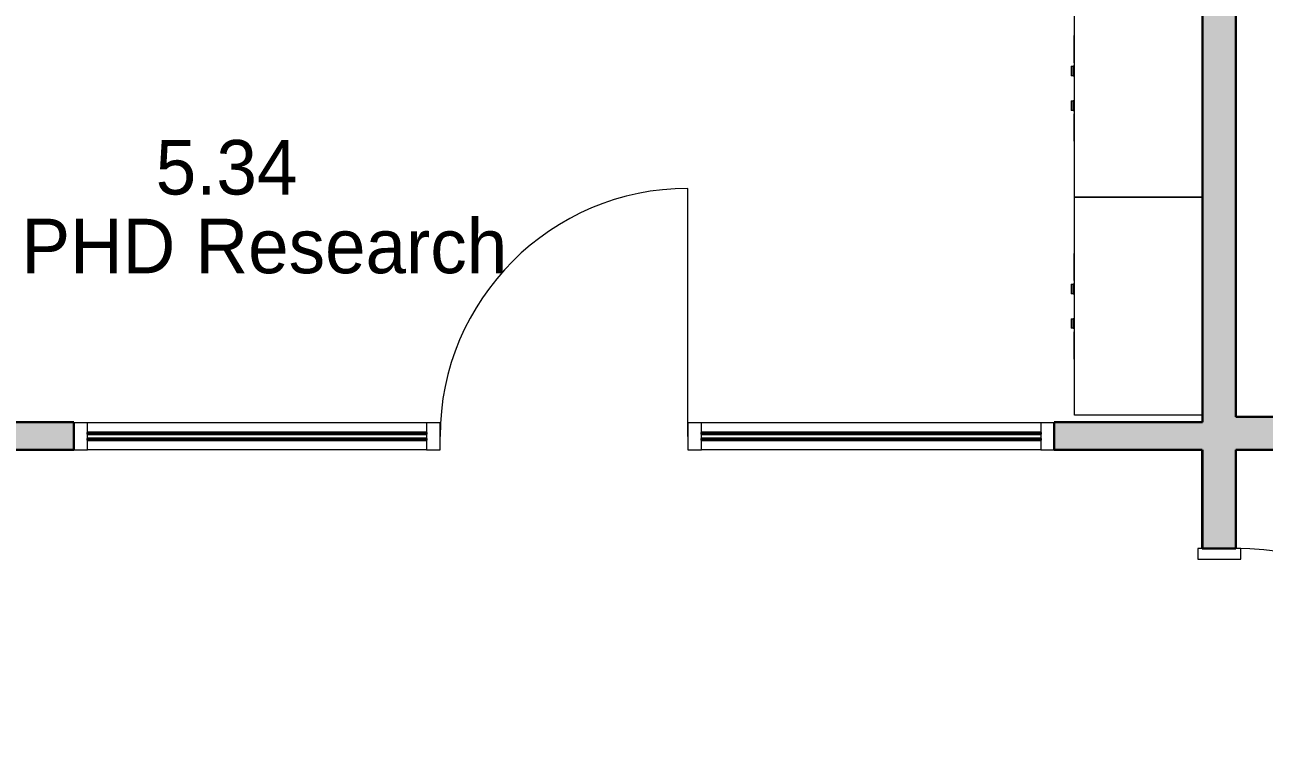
# Model space of a CAD drawing. Header units: millimetres. Extents: x 155927 to 326028, y -36033 to 97293.
# Drawn here: x 199801 to 204352, y 27283 to 29968 of the extents above; entities that cross this region are included whole.
import ezdxf

# ---------------------------------------------------------------- set-up
doc = ezdxf.new("R2010")
doc.units = ezdxf.units.MM
doc.header["$MEASUREMENT"] = 0
for name, color, linetype, lineweight in [('A-AREA-IDEN', 7, 'CONTINUOUS', 9), ('A-DOOR', 4, 'CONTINUOUS', 9), ('A-DOOR-FRAM', 4, 'CONTINUOUS', 18), ('A-GLAZ-CURT', 7, 'CONTINUOUS', 9), ('A-GLAZ-CWMG', 7, 'CONTINUOUS', 9), ('A-WALL-PATT', 7, 'CONTINUOUS', 9), ('I-FURN', 8, 'CONTINUOUS', 9), ('I-WALL', 7, 'CONTINUOUS', 9)]:
    doc.layers.add(name, color=color, linetype=linetype, lineweight=lineweight)
doc.styles.add('Century Gothic', font='GOTHIC.TTF', dxfattribs={"height": 200})

msp = doc.modelspace()

# ---------------------------------------------------------------- hatches: boundary and pattern name
at = {"layer": 'A-GLAZ-CURT'}
h = msp.add_hatch(color=256, dxfattribs=at)
h.paths.add_polyline_path([(200069.1, 28471.6), (200030.8, 28471.6), (200030.8, 28465.6), (200880.8, 28465.6), (200880.8, 28471.6), (200675.7, 28471.6)], flags=0)
h.paths.add_polyline_path([(200880.8, 28449.6), (200030.8, 28449.6), (200030.8, 28443.6), (200880.8, 28443.6)], flags=0)
h = msp.add_hatch(color=256, dxfattribs=at)
h.paths.add_polyline_path([(201275.8, 28443.6), (201275.8, 28449.6), (200880.8, 28449.6), (200880.8, 28443.6), (201154, 28443.6)], flags=0)
h.paths.add_polyline_path([(201154, 28465.6), (201275.8, 28465.6), (201275.8, 28471.6), (200880.8, 28471.6), (200880.8, 28465.6)], flags=0)
h = msp.add_hatch(color=256, dxfattribs=at)
h.paths.add_polyline_path([(203530.8, 28443.6), (203530.8, 28449.6), (202285.8, 28449.6), (202285.8, 28443.6)], flags=0)
h.paths.add_polyline_path([(203530.8, 28465.6), (203530.8, 28471.6), (202285.8, 28471.6), (202285.8, 28465.6)], flags=0)
at = {"layer": 'A-WALL-PATT'}
h = msp.add_hatch(color=256, dxfattribs=at)
h.paths.add_polyline_path([(204125.4, 28407.6), (204247.4, 28407.6), (204247.4, 33185.6), (204125.4, 33185.6), (204125.4, 28427.3)], flags=0)
h.paths.add_polyline_path([(204247.4, 34095.6), (204247.4, 34245.6), (204125.4, 34245.6), (204125.4, 34095.6)], flags=0)
h = msp.add_hatch(color=256, dxfattribs=at)
h.paths.add_polyline_path([(204125.4, 28407.6), (204125.4, 28509.6), (203580.8, 28509.6), (203580.8, 28407.6), (204123.4, 28407.6)], flags=0)
h.paths.add_polyline_path([(199980.8, 28407.6), (199980.8, 28509.6), (197983.3, 28509.6), (197983.3, 28407.6), (198727.6, 28407.6)], flags=0)
msp.add_hatch(color=256, dxfattribs=at).paths.add_polyline_path([(205351.2, 28407.6), (205351.2, 28529.6), (204247.4, 28529.6), (204247.4, 28407.6), (204793.4, 28407.6)], flags=0)
h = msp.add_hatch(color=256, dxfattribs=at)
h.paths.add_polyline_path([(204125.4, 26907.6), (204247.4, 26907.6), (204247.4, 27036.4), (204125.4, 27036.4)], flags=0)
h.paths.add_polyline_path([(204186.9, 28046.4), (204247.4, 28046.4), (204247.4, 28407.6), (204125.4, 28407.6), (204125.4, 28046.4)], flags=0)

# ---------------------------------------------------------------- linework, layer by layer
at = {"layer": 'A-DOOR', "lineweight": 20}
msp.add_line((202235.8, 28457.6), (202235.8, 29367.6), dxfattribs=at)
at = {"layer": 'A-DOOR'}
for centre, radius, start, end in [((202235.8, 28457.6), 910, 90, 180), ((204247.4, 27036.4), 1010, 0, 90)]:
    msp.add_arc(centre, radius, start, end, dxfattribs=at)
at = {"layer": 'A-DOOR-FRAM', "lineweight": 20}
for p, q in [((204107.4, 28046.4), (204107.4, 28006.4)), ((204125.4, 28046.4), (204107.4, 28046.4)), ((204265.4, 28046.4), (204247.4, 28046.4)), ((204265.4, 28006.4), (204265.4, 28046.4)), ((204107.4, 28006.4), (204265.4, 28006.4))]:
    msp.add_line(p, q, dxfattribs=at)
at = {"layer": 'A-GLAZ-CURT', "lineweight": 30}
for p, q in [((200880.8, 28471.6), (200030.8, 28471.6)), ((200030.8, 28471.6), (200030.8, 28465.6)), ((200030.8, 28465.6), (200880.8, 28465.6)), ((200880.8, 28449.6), (200030.8, 28449.6)), ((200030.8, 28449.6), (200030.8, 28443.6)), ((200030.8, 28443.6), (200880.8, 28443.6)), ((200880.8, 28465.6), (200880.8, 28471.6)), ((201275.8, 28471.6), (200880.8, 28471.6)), ((200880.8, 28471.6), (200880.8, 28465.6)), ((200880.8, 28465.6), (201275.8, 28465.6)), ((200880.8, 28443.6), (200880.8, 28449.6)), ((201275.8, 28449.6), (200880.8, 28449.6)), ((200880.8, 28449.6), (200880.8, 28443.6)), ((200880.8, 28443.6), (201275.8, 28443.6)), ((201275.8, 28465.6), (201275.8, 28471.6)), ((201275.8, 28443.6), (201275.8, 28449.6)), ((203530.8, 28471.6), (202285.8, 28471.6)), ((202285.8, 28471.6), (202285.8, 28465.6)), ((202285.8, 28465.6), (203530.8, 28465.6)), ((203530.8, 28449.6), (202285.8, 28449.6)), ((202285.8, 28449.6), (202285.8, 28443.6)), ((202285.8, 28443.6), (203530.8, 28443.6)), ((203530.8, 28465.6), (203530.8, 28471.6)), ((203530.8, 28443.6), (203530.8, 28449.6))]:
    msp.add_line(p, q, dxfattribs=at)
at = {"layer": 'A-GLAZ-CWMG', "lineweight": 20}
for p, q in [((200030.8, 28507.6), (199980.8, 28507.6)), ((199980.8, 28507.6), (199980.8, 28407.6)), ((200030.8, 28407.6), (200030.8, 28507.6)), ((199980.8, 28407.6), (200030.8, 28407.6))]:
    msp.add_line(p, q, dxfattribs=at)
at = {"layer": 'A-GLAZ-CWMG'}
for p, q in [((200880.8, 28507.6), (200030.8, 28507.6)), ((201275.8, 28507.6), (200880.8, 28507.6)), ((203530.8, 28507.6), (202285.8, 28507.6)), ((200880.8, 28407.6), (200030.8, 28407.6)), ((201275.8, 28407.6), (200880.8, 28407.6)), ((203530.8, 28407.6), (202285.8, 28407.6))]:
    msp.add_line(p, q, dxfattribs=at)
at = {"layer": 'A-GLAZ-CWMG', "lineweight": 20, "extrusion": (0, 0, -1)}
for p, q in [((201325.8, 28507.6), (201275.8, 28507.6)), ((201275.8, 28507.6), (201275.8, 28407.6)), ((201325.8, 28407.6), (201325.8, 28507.6)), ((202285.8, 28507.6), (202235.8, 28507.6)), ((202235.8, 28507.6), (202235.8, 28407.6)), ((202285.8, 28407.6), (202285.8, 28507.6)), ((203580.8, 28507.6), (203530.8, 28507.6)), ((203530.8, 28507.6), (203530.8, 28407.6)), ((203580.8, 28407.6), (203580.8, 28507.6)), ((201275.8, 28407.6), (201325.8, 28407.6)), ((202235.8, 28407.6), (202285.8, 28407.6)), ((203530.8, 28407.6), (203580.8, 28407.6))]:
    msp.add_line(p, q, dxfattribs=at)
at = {"layer": 'I-FURN'}
for p, q in [((203655.4, 29335.4), (203655.4, 30135.4)), ((203655.4, 29929.4), (203653.9, 29929.4)), ((203653.9, 29921.4), (203653.9, 29929.4)), ((203653.9, 29929.4), (203653.9, 29925.4)), ((203655.4, 29929.4), (203653.9, 29929.4)), ((203653.9, 29925.4), (203653.9, 29929.4)), ((203653.9, 29929.4), (203653.9, 29925.4)), ((203655.4, 29929.4), (203653.9, 29929.4)), ((203653.9, 29925.4), (203653.9, 29929.4)), ((203653.9, 29929.4), (203653.9, 29925.4)), ((203653.9, 29837.4), (203653.9, 29921.4)), ((203642.4, 29816.4), (203642.4, 29781.4)), ((203642.4, 29816.4), (203642.4, 29781.4)), ((203642.5, 29816.4), (203642.9, 29816.4)), ((203642.9, 29816.4), (203650.4, 29816.4)), ((203655.4, 29816.4), (203650.4, 29816.4)), ((203650.4, 29781.4), (203650.4, 29816.4)), ((203655.4, 29816.4), (203650.4, 29816.4)), ((203653.9, 29829.4), (203653.9, 29837.4)), ((203653.9, 29833.4), (203653.9, 29829.4)), ((203653.9, 29833.4), (203653.9, 29829.4)), ((203653.9, 29829.4), (203653.9, 29833.4)), ((203653.9, 29833.4), (203653.9, 29829.4)), ((203653.9, 29829.4), (203653.9, 29833.4)), ((203653.9, 29829.4), (203655.4, 29829.4)), ((203653.9, 29829.4), (203655.4, 29829.4)), ((203653.9, 29829.4), (203655.4, 29829.4)), ((203655.4, 29816.4), (203653.9, 29816.4)), ((203653.9, 29816), (203653.9, 29816.4)), ((203653.9, 29816.4), (203653.9, 29816)), ((203642.9, 29781.4), (203642.5, 29781.4)), ((203650.4, 29781.4), (203642.9, 29781.4)), ((203650.4, 29781.4), (203655.4, 29781.4)), ((203650.4, 29781.4), (203655.4, 29781.4)), ((203642.4, 29689.4), (203642.4, 29654.4)), ((203642.4, 29689.4), (203642.4, 29654.4)), ((203642.5, 29689.4), (203642.9, 29689.4)), ((203642.9, 29689.4), (203650.4, 29689.4)), ((203655.4, 29689.4), (203650.4, 29689.4)), ((203650.4, 29654.4), (203650.4, 29689.4)), ((203655.4, 29689.4), (203650.4, 29689.4)), ((203642.9, 29654.4), (203642.5, 29654.4)), ((203650.4, 29654.4), (203642.9, 29654.4)), ((203650.4, 29654.4), (203655.4, 29654.4)), ((203650.4, 29654.4), (203655.4, 29654.4)), ((203653.9, 29654.8), (203653.9, 29654.4)), ((203653.9, 29654.4), (203653.9, 29654.8)), ((203653.9, 29654.4), (203655.4, 29654.4)), ((203655.4, 29641.4), (203653.9, 29641.4)), ((203653.9, 29633.4), (203653.9, 29641.4)), ((203653.9, 29641.4), (203653.9, 29637.4)), ((203655.4, 29641.4), (203653.9, 29641.4)), ((203653.9, 29637.4), (203653.9, 29641.4)), ((203653.9, 29641.4), (203653.9, 29637.4)), ((203655.4, 29641.4), (203653.9, 29641.4)), ((203653.9, 29637.4), (203653.9, 29641.4)), ((203653.9, 29641.4), (203653.9, 29637.4)), ((203653.9, 29549.4), (203653.9, 29633.4)), ((203653.9, 29541.4), (203653.9, 29549.4)), ((203653.9, 29545.4), (203653.9, 29541.4)), ((203653.9, 29545.4), (203653.9, 29541.4)), ((203653.9, 29541.4), (203653.9, 29545.4)), ((203653.9, 29545.4), (203653.9, 29541.4)), ((203653.9, 29541.4), (203653.9, 29545.4)), ((203653.9, 29541.4), (203655.4, 29541.4)), ((203653.9, 29541.4), (203655.4, 29541.4)), ((203653.9, 29541.4), (203655.4, 29541.4)), ((203655.4, 29335.4), (204125.4, 29335.4)), ((203655.4, 28535.4), (203655.4, 29335.4)), ((204125.4, 29335.4), (203655.4, 29335.4)), ((203655.4, 29129.4), (203653.9, 29129.4)), ((203653.9, 29121.4), (203653.9, 29129.4)), ((203653.9, 29129.4), (203653.9, 29125.4)), ((203655.4, 29129.4), (203653.9, 29129.4)), ((203653.9, 29125.4), (203653.9, 29129.4)), ((203653.9, 29129.4), (203653.9, 29125.4)), ((203655.4, 29129.4), (203653.9, 29129.4)), ((203653.9, 29125.4), (203653.9, 29129.4)), ((203653.9, 29129.4), (203653.9, 29125.4)), ((203653.9, 29037.4), (203653.9, 29121.4)), ((203653.9, 29029.4), (203653.9, 29037.4)), ((203642.4, 29016.4), (203642.4, 28981.4)), ((203642.4, 29016.4), (203642.4, 28981.4)), ((203642.5, 29016.4), (203642.9, 29016.4)), ((203642.9, 29016.4), (203650.4, 29016.4)), ((203655.4, 29016.4), (203650.4, 29016.4)), ((203650.4, 28981.4), (203650.4, 29016.4)), ((203655.4, 29016.4), (203650.4, 29016.4)), ((203653.9, 29033.4), (203653.9, 29029.4)), ((203653.9, 29033.4), (203653.9, 29029.4)), ((203653.9, 29029.4), (203653.9, 29033.4)), ((203653.9, 29033.4), (203653.9, 29029.4)), ((203653.9, 29029.4), (203653.9, 29033.4)), ((203653.9, 29029.4), (203655.4, 29029.4)), ((203653.9, 29029.4), (203655.4, 29029.4)), ((203653.9, 29029.4), (203655.4, 29029.4)), ((203655.4, 29016.4), (203653.9, 29016.4)), ((203653.9, 29016), (203653.9, 29016.4)), ((203653.9, 29016.4), (203653.9, 29016)), ((203642.9, 28981.4), (203642.5, 28981.4)), ((203650.4, 28981.4), (203642.9, 28981.4)), ((203650.4, 28981.4), (203655.4, 28981.4)), ((203650.4, 28981.4), (203655.4, 28981.4)), ((203642.4, 28889.4), (203642.4, 28854.4)), ((203642.4, 28889.4), (203642.4, 28854.4)), ((203642.5, 28889.4), (203642.9, 28889.4)), ((203642.9, 28854.4), (203642.5, 28854.4)), ((203642.9, 28889.4), (203650.4, 28889.4)), ((203650.4, 28854.4), (203642.9, 28854.4)), ((203655.4, 28889.4), (203650.4, 28889.4)), ((203650.4, 28854.4), (203650.4, 28889.4)), ((203655.4, 28889.4), (203650.4, 28889.4)), ((203650.4, 28854.4), (203655.4, 28854.4)), ((203650.4, 28854.4), (203655.4, 28854.4)), ((203653.9, 28854.8), (203653.9, 28854.4)), ((203653.9, 28854.4), (203653.9, 28854.8)), ((203653.9, 28854.4), (203655.4, 28854.4)), ((203655.4, 28841.4), (203653.9, 28841.4)), ((203653.9, 28833.4), (203653.9, 28841.4)), ((203653.9, 28841.4), (203653.9, 28837.4)), ((203655.4, 28841.4), (203653.9, 28841.4)), ((203653.9, 28837.4), (203653.9, 28841.4)), ((203653.9, 28841.4), (203653.9, 28837.4)), ((203655.4, 28841.4), (203653.9, 28841.4)), ((203653.9, 28837.4), (203653.9, 28841.4)), ((203653.9, 28841.4), (203653.9, 28837.4)), ((203653.9, 28749.4), (203653.9, 28833.4)), ((203653.9, 28741.4), (203653.9, 28749.4)), ((203653.9, 28745.4), (203653.9, 28741.4)), ((203653.9, 28745.4), (203653.9, 28741.4)), ((203653.9, 28741.4), (203653.9, 28745.4)), ((203653.9, 28745.4), (203653.9, 28741.4)), ((203653.9, 28741.4), (203653.9, 28745.4)), ((203653.9, 28741.4), (203655.4, 28741.4)), ((203653.9, 28741.4), (203655.4, 28741.4)), ((203653.9, 28741.4), (203655.4, 28741.4)), ((204125.4, 28535.4), (203655.4, 28535.4))]:
    msp.add_line(p, q, dxfattribs=at)
at = {"layer": 'I-WALL', "lineweight": 30}
for p, q in [((204125.4, 33185.6), (204125.4, 28509.6)), ((204247.4, 28529.6), (204247.4, 33185.6)), ((199980.8, 28509.6), (197983.3, 28509.6)), ((199980.8, 28407.6), (199980.8, 28509.6)), ((204125.4, 28509.6), (203580.8, 28509.6)), ((203580.8, 28509.6), (203580.8, 28407.6)), ((205351.2, 28529.6), (204247.4, 28529.6)), ((197983.3, 28407.6), (199980.8, 28407.6)), ((203580.8, 28407.6), (204123.4, 28407.6)), ((204123.4, 28407.6), (204123.4, 28046.4)), ((204125.4, 28407.6), (204125.4, 28046.4)), ((204125.4, 28046.4), (204125.4, 28407.6)), ((204247.4, 28407.6), (205351.2, 28407.6)), ((204247.4, 28046.4), (204247.4, 28407.6)), ((204123.4, 28046.4), (204125.4, 28046.4)), ((204125.4, 28046.4), (204247.4, 28046.4))]:
    msp.add_line(p, q, dxfattribs=at)

# ---------------------------------------------------------------- texts
at = {"layer": 'A-AREA-IDEN', "style": 'Century Gothic'}
for s, p in [('5.34', (200281.4, 29345.4)), ('8P PHD Research', (199387.3, 29056.4))]:
    msp.add_text(s, height=200, dxfattribs=at).set_placement(p)

doc.saveas('drawing.dxf')
